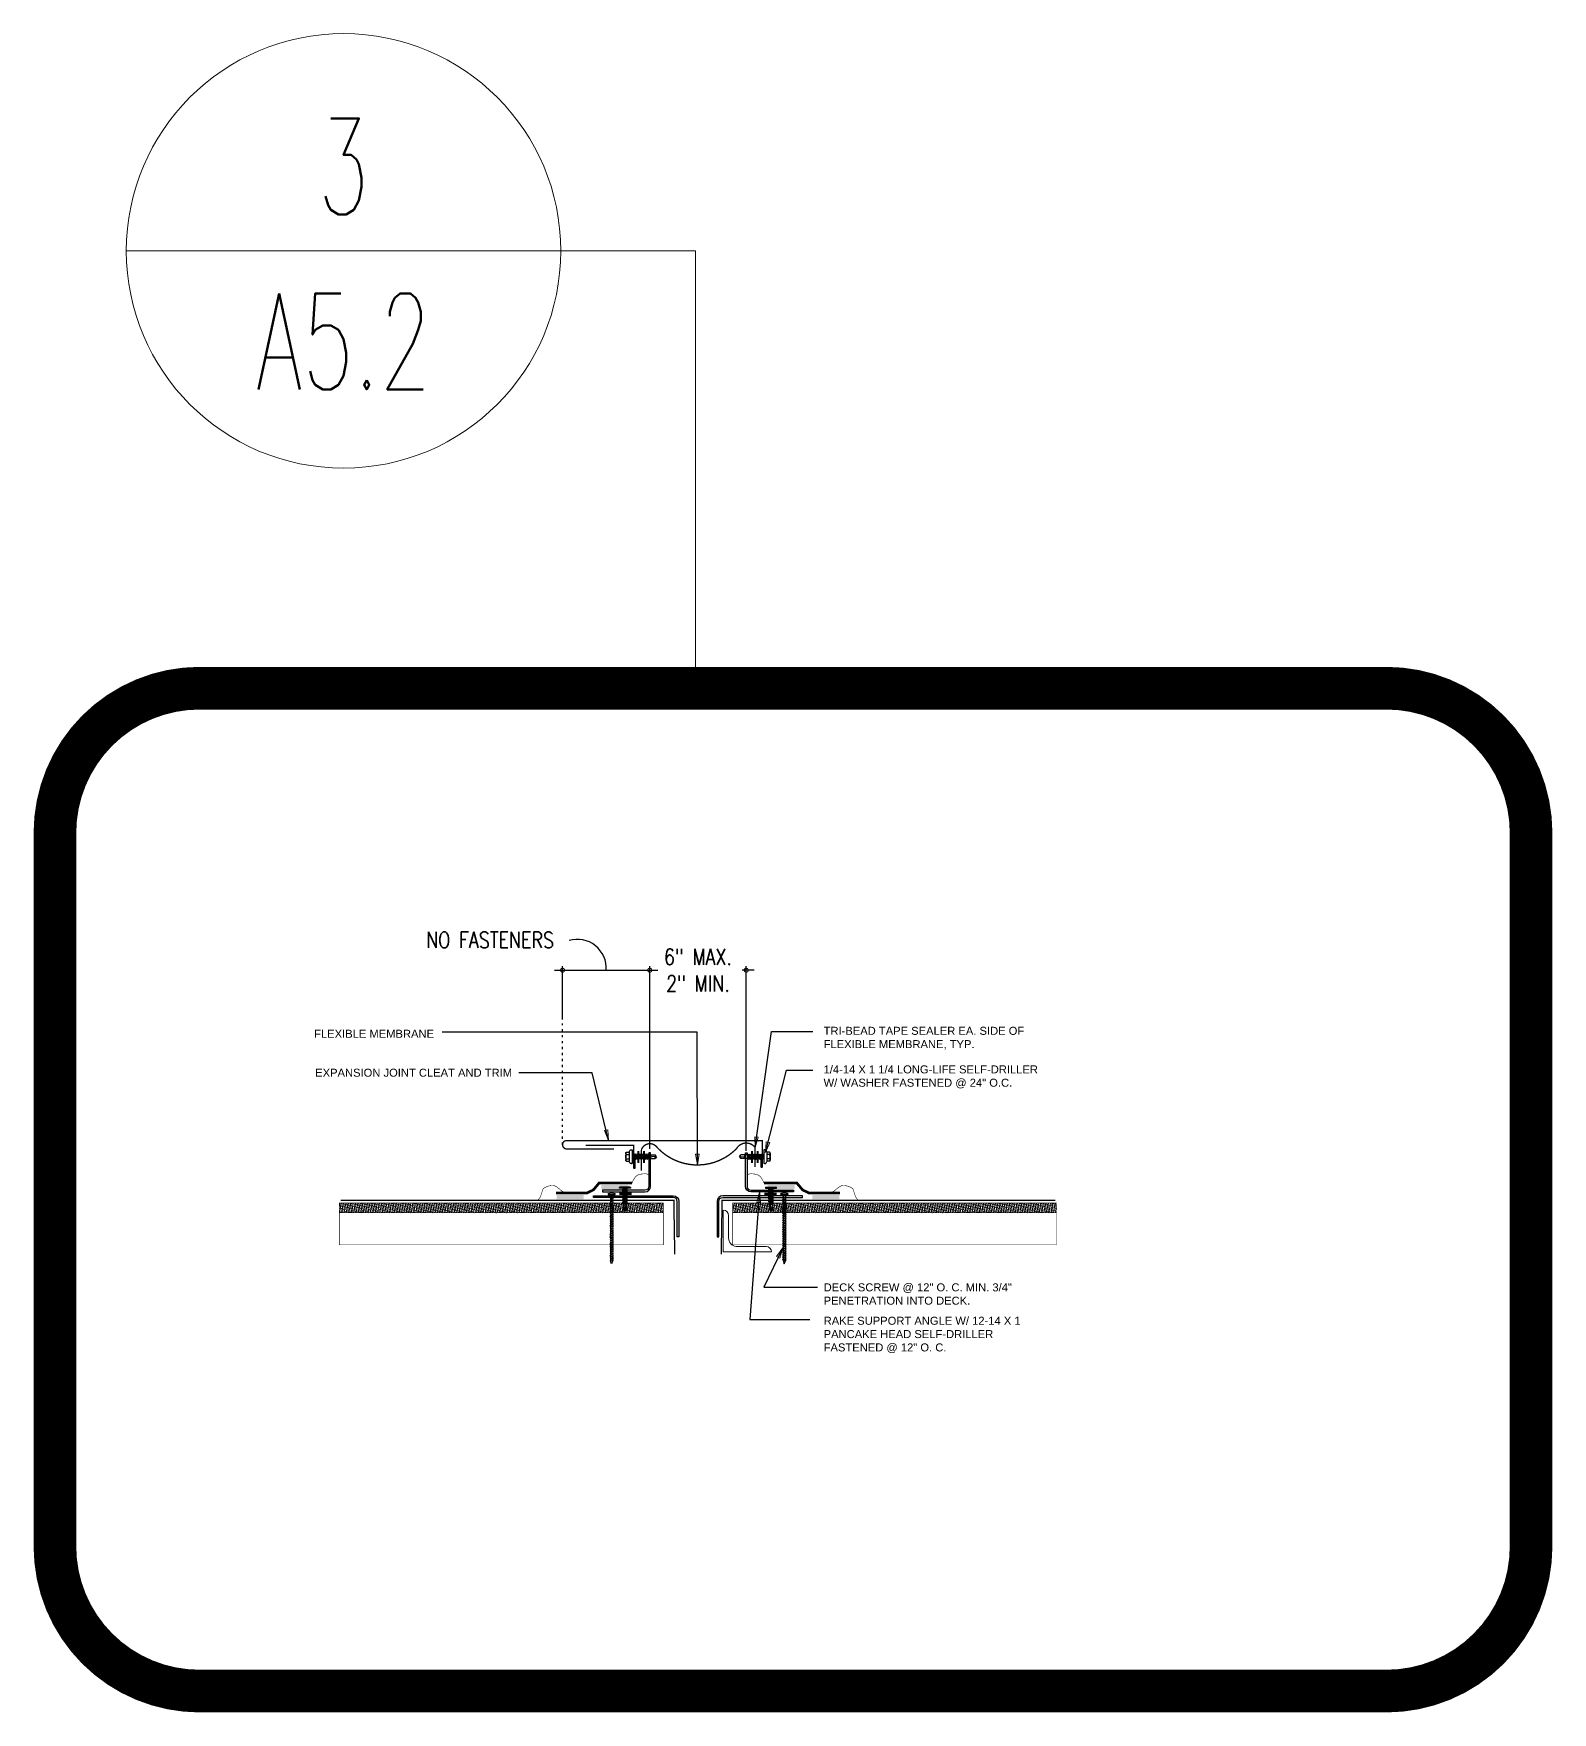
# Model space of a CAD drawing. Header units: inches. Extents: x -33163 to 19162, y -8858 to 30669.
# Drawn here: x -26828.9 to -26757.8, y -351.8 to -273.2 of the extents above; entities that cross this region are included whole.
import ezdxf
from ezdxf.enums import TextEntityAlignment as Align

# ---------------------------------------------------------------- set-up
doc = ezdxf.new("R2010")
doc.units = ezdxf.units.IN
for name, pattern in [('ACAD_ISO07W100', [3, 0, -3]), ('DASHED', [0.75, 0.5, -0.25]), ('HIDDEN2', [0.1875, 0.125, -0.0625]), ('HIDDEN4', [0.09375, 0.0625, -0.03125])]:
    doc.linetypes.add(name, pattern=pattern)
doc.layers.get('0').update_dxf_attribs({"color": 9, "lineweight": 0})
doc.layers.get('Defpoints').update_dxf_attribs({"color": 254})
for name, color, linetype, lineweight in [('06 - Fasteners', 11, 'Continuous', 30), ('10 - Flashings', 2, 'Continuous', 60), ('12 - Steel', 11, 'Continuous', 15), ('16 - Underlayment', 4, 'HIDDEN2', 40), ('16a - Underlayment Strip-In', 8, 'HIDDEN4', 20), ('21 - Coverboard', 11, 'Continuous', 15), ('A-ANNO-NOTE-04', 12, 'Continuous', 9), ('A-ANNO-NOTE-08', 12, 'Continuous', 9), ('A-ANNO-SYMB-48', 12, 'Continuous', 9)]:
    doc.layers.add(name, color=color, linetype=linetype, lineweight=lineweight)
for name, color, linetype in [('14 - Tape Sealant', 11, 'Continuous'), ('24-SheetMetal', 10, 'Continuous'), ('25-FASTENER', 12, 'Continuous'), ('A-ANNO-DIMS-04', 12, 'Continuous'), ('CUTEDGE SEALANT', 11, 'Continuous'), ('TEXT', 7, 'Continuous')]:
    doc.layers.add(name, color=color, linetype=linetype)
doc.styles.add('GENERATED_STYLE_1', font='arial.ttf')
doc.styles.add('ROMANS', font='romans.shx', dxfattribs={"width": 1.1})
doc.styles.add('TXT-STD-1', font='romans.shx', dxfattribs={"width": 0.8, "height": 0.75})
doc.dimstyles.new('Dim 08', dxfattribs={"dimscale": 8, "dimtxt": 0.09375, "dimasz": 0.0625, "dimexe": 0.0625, "dimexo": 0.0625, "dimgap": 0.09375, "dimtad": 1, "dimdec": 4, "dimzin": 3, "dimdsep": 46, "dimlunit": 4, "dimtxsty": 'ROMANS', "dimblk1": 'ARCHTICK', "dimblk2": 'ARCHTICK', "dimsah": 1, "dimcen": 0.0625, "dimdle": 0.0625, "dimclrd": 2, "dimclre": 2, "dimclrt": 3, "dimaunit": 1, "dimazin": 0, "dimtm": 1e-09, "dimtfac": 1, "dimtdec": 4, "dimtmove": 2, "dimatfit": 3, "dimldrblk": 'CLOSEDBLANK', "dimfxl": 1, "dimtolj": 1, "dimtzin": 3, "dimarcsym": 0})
doc.dimstyles.new('STD-1-1', dxfattribs={"dimscale": 12, "dimtxt": 0.75, "dimasz": 0.03125, "dimexe": 0.015625, "dimexo": 0.015625, "dimgap": 0.03125, "dimtad": 1, "dimdec": 4, "dimzin": 3, "dimdsep": 46, "dimlunit": 4, "dimtxsty": 'TXT-STD-1', "dimblk": 'DOTSMALL', "dimcen": 0, "dimdle": 0.03125, "dimclrd": 12, "dimclre": 12, "dimclrt": 12, "dimadec": 0, "dimazin": 0, "dimtfac": 0.75, "dimtdec": 4, "dimtix": 1, "dimtmove": 2, "dimatfit": 3, "dimfxl": 0.015625, "dimtolj": 1, "dimtzin": 0, "dimarcsym": 0})
pattern_1 = [(279.1633228, (-11561.61221, -3327.05488), (0.0783620487, 0.01264040933), []), (9.1633228, (-11561.61221, -3327.05488), (0.14408368807, 0.10364286737), [0.1984375, -0.1190625])]

# ---------------------------------------------------------------- blocks, each defined once
blk = doc.blocks.new('DETL_TAG')
at = {"color": 0, "linetype": 'ByBlock'}
blk.add_line((20.36, 0), (-20.36, 0), dxfattribs=at)
blk.add_circle((0, 0), 20.36, dxfattribs=at)
at = {"color": 0, "linetype": 'ByBlock', "style": 'ROMANS', "width": 0.625}
for tag, p in [('NUMBER', (0, 7.92)), ('SHEET', (0, -8.49)), ('NOTE', (0, -28.8)), ('NOTE', (0, -40.97))]:
    blk.add_attdef(tag, text='', height=9, dxfattribs=at).set_placement(p, align=Align.MIDDLE)
blk = doc.blocks.new('MB_DW3')
at = {"layer": '25-FASTENER'}
for p, q in [((-0.324, 0.071), (-0.324, 0.037)), ((-0.324, 0.037), (0.324, 0.037)), ((-0.224, 0.171), (0.215, 0.171)), ((-0.215, 0.305), (-0.215, 0.171)), ((-0.161, 0.337), (0.161, 0.337)), ((-0.139, -0.016), (0.046, 0.037)), ((-0.107, 0.305), (-0.107, 0.171)), ((-0.104, -0.036), (0.139, 0.033)), ((-0.086, 0.037), (0.086, 0.037)), ((-0.086, 0.037), (-0.086, -0.001)), ((0.086, 0.037), (0.133, 0.037)), ((0.086, 0.018), (0.086, -0.042)), ((0.107, 0.305), (0.107, 0.171)), ((0.139, 0.033), (0.133, 0.037)), ((0.215, 0.305), (0.215, 0.171)), ((0.324, 0.071), (0.324, 0.037)), ((-0.104, -0.036), (-0.139, -0.016)), ((-0.139, -0.107), (0.104, -0.038)), ((-0.104, -0.127), (-0.139, -0.107)), ((-0.139, -0.198), (0.104, -0.128)), ((-0.104, -0.218), (-0.139, -0.198)), ((-0.139, -0.289), (0.104, -0.219)), ((-0.104, -0.309), (-0.139, -0.289)), ((-0.139, -0.38), (0.104, -0.31)), ((-0.104, -0.4), (-0.139, -0.38)), ((-0.139, -0.47), (0.104, -0.401)), ((-0.104, -0.491), (-0.139, -0.47)), ((-0.139, -0.561), (0.104, -0.492)), ((-0.104, -0.581), (-0.139, -0.561)), ((-0.139, -0.652), (0.104, -0.583)), ((-0.104, -0.672), (-0.139, -0.652)), ((-0.139, -0.743), (0.104, -0.674)), ((-0.104, -0.763), (-0.139, -0.743)), ((-0.104, -0.127), (0.139, -0.058)), ((-0.104, -0.218), (0.139, -0.149)), ((-0.104, -0.309), (0.139, -0.239)), ((-0.104, -0.4), (0.139, -0.33)), ((-0.104, -0.491), (0.139, -0.421)), ((-0.104, -0.581), (0.139, -0.512)), ((-0.104, -0.672), (0.139, -0.603)), ((-0.104, -0.763), (0.139, -0.694)), ((-0.086, -0.031), (-0.086, -0.092)), ((-0.086, -0.122), (-0.086, -0.183)), ((-0.086, -0.213), (-0.086, -0.274)), ((-0.086, -0.304), (-0.086, -0.364)), ((-0.086, -0.395), (-0.086, -0.455)), ((-0.086, -0.486), (-0.086, -0.546)), ((-0.086, -0.577), (-0.086, -0.637)), ((-0.086, -0.667), (-0.086, -0.728)), ((-0.086, -0.758), (-0.086, -1.05)), ((0.086, -0.073), (0.086, -0.133)), ((0.086, -0.164), (0.086, -0.224)), ((0.086, -0.255), (0.086, -0.315)), ((0.086, -0.345), (0.086, -0.406)), ((0.086, -0.436), (0.086, -0.497)), ((0.086, -0.527), (0.086, -0.588)), ((0.086, -0.618), (0.086, -0.679)), ((0.086, -0.709), (0.086, -1.05)), ((0.139, -0.058), (0.104, -0.038)), ((0.139, -0.149), (0.104, -0.128)), ((0.139, -0.239), (0.104, -0.219)), ((0.139, -0.33), (0.104, -0.31)), ((0.139, -0.421), (0.104, -0.401)), ((0.139, -0.512), (0.104, -0.492)), ((0.139, -0.603), (0.104, -0.583)), ((0.139, -0.694), (0.104, -0.674)), ((0, -1.111), (-0.086, -1.05)), ((-0.002, -1.095), (0.014, -0.909)), ((0, -1.111), (0.086, -1.05))]:
    blk.add_line(p, q, dxfattribs=at)
for centre, radius, start, end in [((-0.224, 0.071), 0.1, 90, 180), ((-0.161, 0.274), 0.0628, 29.87542, 150.12458), ((0, 0.141), 0.196, 56.99743, 123.00257), ((0.161, 0.274), 0.0628, 29.87542, 150.12458), ((0.224, 0.071), 0.1, 0, 90), ((-0.046, -0.921), 0.0615, 11.14455, 130.906), ((0.054, -1.097), 0.0563, 55.45845, 194.84539)]:
    blk.add_arc(centre, radius, start, end, dxfattribs=at)
blk = doc.blocks.new('sd5')
at = {"layer": '25-FASTENER'}
for p, q in [((-0.24, 0.082), (0.24, 0.082)), ((-0.24, 0.037), (0.24, 0.037)), ((-0.111, -0.005), (0.037, 0.037)), ((-0.083, -0.021), (0.111, 0.034)), ((-0.069, 0.037), (0.069, 0.037)), ((-0.069, 0.037), (-0.069, 0.007)), ((0.069, 0.037), (0.106, 0.037)), ((0.069, 0.022), (0.069, -0.027)), ((0.111, 0.034), (0.106, 0.037)), ((-0.083, -0.021), (-0.111, -0.005)), ((-0.111, -0.078), (0.083, -0.023)), ((-0.083, -0.094), (-0.111, -0.078)), ((-0.111, -0.151), (0.083, -0.095)), ((-0.083, -0.167), (-0.111, -0.151)), ((-0.111, -0.224), (0.083, -0.168)), ((-0.083, -0.24), (-0.111, -0.224)), ((-0.111, -0.296), (0.083, -0.241)), ((-0.083, -0.312), (-0.111, -0.296)), ((-0.111, -0.369), (0.083, -0.314)), ((-0.083, -0.385), (-0.111, -0.369)), ((-0.111, -0.442), (0.083, -0.386)), ((-0.083, -0.458), (-0.111, -0.442)), ((-0.111, -0.514), (0.083, -0.459)), ((-0.083, -0.53), (-0.111, -0.514)), ((-0.111, -0.587), (0.083, -0.532)), ((-0.083, -0.603), (-0.111, -0.587)), ((-0.111, -0.66), (0.083, -0.604)), ((-0.083, -0.676), (-0.111, -0.66)), ((-0.111, -0.733), (0.083, -0.677)), ((-0.083, -0.749), (-0.111, -0.733)), ((-0.083, -0.094), (0.111, -0.039)), ((-0.083, -0.167), (0.111, -0.111)), ((-0.083, -0.24), (0.111, -0.184)), ((-0.083, -0.312), (0.111, -0.257)), ((-0.083, -0.385), (0.111, -0.33)), ((-0.083, -0.458), (0.111, -0.402)), ((-0.083, -0.53), (0.111, -0.475)), ((-0.083, -0.603), (0.111, -0.548)), ((-0.083, -0.676), (0.111, -0.62)), ((-0.083, -0.749), (0.111, -0.693)), ((-0.069, -0.018), (-0.069, -0.066)), ((-0.069, -0.09), (-0.069, -0.139)), ((-0.069, -0.163), (-0.069, -0.211)), ((-0.069, -0.236), (-0.069, -0.284)), ((-0.069, -0.308), (-0.069, -0.357)), ((-0.069, -0.381), (-0.069, -0.43)), ((-0.069, -0.454), (-0.069, -0.502)), ((-0.069, -0.527), (-0.069, -0.575)), ((-0.069, -0.599), (-0.069, -0.648)), ((-0.069, -0.672), (-0.069, -0.72)), ((-0.069, -0.745), (-0.069, -0.978)), ((0.069, -0.051), (0.069, -0.099)), ((0.069, -0.124), (0.069, -0.172)), ((0.069, -0.196), (0.069, -0.245)), ((0.069, -0.269), (0.069, -0.317)), ((0.069, -0.342), (0.069, -0.39)), ((0.069, -0.414), (0.069, -0.463)), ((0.069, -0.487), (0.069, -0.536)), ((0.069, -0.56), (0.069, -0.608)), ((0.069, -0.633), (0.069, -0.681)), ((0.069, -0.705), (0.069, -0.978)), ((0.111, -0.039), (0.083, -0.023)), ((0.111, -0.111), (0.083, -0.095)), ((0.111, -0.184), (0.083, -0.168)), ((0.111, -0.257), (0.083, -0.241)), ((0.111, -0.33), (0.083, -0.314)), ((0.111, -0.402), (0.083, -0.386)), ((0.111, -0.475), (0.083, -0.459)), ((0.111, -0.548), (0.083, -0.532)), ((0.111, -0.62), (0.083, -0.604)), ((0.111, -0.693), (0.083, -0.677)), ((0, -1.027), (-0.069, -0.978)), ((-0.001, -1.014), (0.011, -0.865)), ((0, -1.027), (0.069, -0.978))]:
    blk.add_line(p, q, dxfattribs=at)
for centre, radius, start, end in [((-0.238, 0.06), 0.0227, 94.66387, 265.33613), ((0.238, 0.06), 0.0227, 274.66387, 85.33613), ((-0.037, -0.875), 0.0492, 11.14455, 130.906), ((0.044, -1.015), 0.045, 55.45845, 194.84539)]:
    blk.add_arc(centre, radius, start, end, dxfattribs=at)
blk = doc.blocks.new('_DotSmall')
at = {"color": 0, "linetype": 'ByBlock', "const_width": 0.5}
blk.add_lwpolyline([(-0.0625, 0, 1), (0.0625, 0, 1)], format="xyb", close=True, dxfattribs=at)
blk = doc.blocks.new('*D139')
at = {"layer": 'A-ANNO-DIMS-04', "lineweight": -2, "transparency": 16777216}
for p, q in [((-26800.06, -325.438), (-26800.06, -316.878)), ((-26795.541, -325.533), (-26795.541, -316.878)), ((-26800.435, -317.065), (-26799.876, -317.065)), ((-26795.166, -317.065), (-26795.726, -317.065))]:
    blk.add_line(p, q, dxfattribs=at)
at = {"layer": 'Defpoints', "color": 0, "transparency": 16777216}
for p in [(-26795.541, -317.065), (-26800.06, -325.625), (-26795.541, -325.72)]:
    blk.add_point(p, dxfattribs=at)
at = {"layer": 'A-ANNO-DIMS-04', "lineweight": -2, "transparency": 16777216, "xscale": 0.375, "yscale": 0.375, "zscale": 0.375, "rotation": 180}
blk.add_blockref('_DotSmall', (-26800.06, -317.065), dxfattribs=at)
at = {"layer": 'A-ANNO-DIMS-04', "lineweight": -2, "transparency": 16777216, "xscale": 0.375, "yscale": 0.375, "zscale": 0.375}
blk.add_blockref('_DotSmall', (-26795.541, -317.065), dxfattribs=at)
at = {"layer": 'A-ANNO-DIMS-04', "transparency": 16777216, "insert": (-26797.801, -317.065), "char_height": 0.75, "width": 52.16852, "attachment_point": 5, "style": 'TXT-STD-1'}
blk.add_mtext('\\A1;6" MAX.\\P2" MIN.', dxfattribs=at)
blk = doc.blocks.new('*D140')
at = {"layer": 'A-ANNO-DIMS-04', "lineweight": -2, "transparency": 16777216}
for p, q in [((-26804.146, -319.375), (-26804.146, -316.878)), ((-26800.06, -325.438), (-26800.06, -316.878)), ((-26804.521, -317.065), (-26799.685, -317.065))]:
    blk.add_line(p, q, dxfattribs=at)
at = {"layer": 'Defpoints', "color": 0, "transparency": 16777216}
for p in [(-26800.06, -317.065), (-26804.146, -319.563), (-26800.06, -325.625)]:
    blk.add_point(p, dxfattribs=at)
at = {"layer": 'A-ANNO-DIMS-04', "lineweight": -2, "transparency": 16777216, "xscale": 0.375, "yscale": 0.375, "zscale": 0.375, "rotation": 180}
blk.add_blockref('_DotSmall', (-26804.146, -317.065), dxfattribs=at)
at = {"layer": 'A-ANNO-DIMS-04', "lineweight": -2, "transparency": 16777216, "xscale": 0.375, "yscale": 0.375, "zscale": 0.375}
blk.add_blockref('_DotSmall', (-26800.06, -317.065), dxfattribs=at)
at = {"layer": 'A-ANNO-DIMS-04', "transparency": 16777216, "insert": (-26807.542, -315.649), "char_height": 0.75, "width": 42.08971, "attachment_point": 5, "style": 'TXT-STD-1'}
blk.add_mtext('\\A1;NO FASTENERS ', dxfattribs=at)
blk = doc.blocks.new('A$C383005bb')
at = {"layer": '06 - Fasteners'}
for p, q in [((0.325, 3.166), (0.013, 3.076)), ((0.312, 3.212), (0.325, 3.166)), ((0.013, 3.076), (0, 3.122)), ((0.117, 3.106), (0.144, 3.015)), ((0.127, 2.991), (0.144, 3.015)), ((0.158, 2.964), (0.127, 2.991)), ((0.144, 3.015), (0.257, 3.01)), ((0.157, 2.887), (0.173, 2.911)), ((0.188, 2.861), (0.157, 2.887)), ((0.158, 2.964), (0.173, 2.911)), ((0.272, 2.961), (0.158, 2.964)), ((0.173, 2.911), (0.287, 2.907)), ((0.187, 2.783), (0.203, 2.807)), ((0.217, 2.757), (0.187, 2.783)), ((0.301, 2.857), (0.188, 2.861)), ((0.188, 2.861), (0.203, 2.807)), ((0.203, 2.807), (0.317, 2.803)), ((0.331, 2.753), (0.217, 2.757)), ((0.217, 2.757), (0.233, 2.703)), ((0.217, 2.679), (0.233, 2.703)), ((0.247, 2.653), (0.217, 2.679)), ((0.221, 3.135), (0.257, 3.01)), ((0.233, 2.703), (0.347, 2.699)), ((0.361, 2.649), (0.247, 2.653)), ((0.247, 2.653), (0.263, 2.599)), ((0.247, 2.576), (0.263, 2.599)), ((0.277, 2.549), (0.247, 2.576)), ((0.257, 3.01), (0.287, 2.985)), ((0.263, 2.599), (0.376, 2.595)), ((0.287, 2.985), (0.272, 2.961)), ((0.272, 2.961), (0.287, 2.907)), ((0.276, 2.472), (0.292, 2.496)), ((0.307, 2.445), (0.276, 2.472)), ((0.391, 2.545), (0.277, 2.549)), ((0.277, 2.549), (0.292, 2.496)), ((0.287, 2.907), (0.317, 2.881)), ((0.292, 2.496), (0.406, 2.491)), ((0.317, 2.881), (0.301, 2.857)), ((0.301, 2.857), (0.317, 2.803)), ((0.306, 2.368), (0.322, 2.392)), ((0.337, 2.341), (0.306, 2.368)), ((0.42, 2.441), (0.307, 2.445)), ((0.307, 2.445), (0.322, 2.392)), ((0.317, 2.803), (0.347, 2.777)), ((0.322, 2.392), (0.436, 2.388)), ((0.347, 2.777), (0.331, 2.753)), ((0.331, 2.753), (0.347, 2.699)), ((0.347, 2.699), (0.377, 2.674)), ((0.377, 2.674), (0.361, 2.649)), ((0.361, 2.649), (0.376, 2.595)), ((0.376, 2.595), (0.407, 2.57)), ((0.407, 2.57), (0.391, 2.545)), ((0.391, 2.545), (0.406, 2.491)), ((0.406, 2.491), (0.436, 2.466)), ((0.436, 2.466), (0.42, 2.441)), ((0.42, 2.441), (0.436, 2.388)), ((0.436, 2.388), (0.466, 2.362)), ((0.466, 2.362), (0.45, 2.338)), ((0.336, 2.264), (0.352, 2.288)), ((0.366, 2.238), (0.336, 2.264)), ((0.45, 2.338), (0.337, 2.341)), ((0.337, 2.341), (0.352, 2.288)), ((0.352, 2.288), (0.466, 2.284)), ((0.48, 2.234), (0.366, 2.238)), ((0.366, 2.238), (0.382, 2.184)), ((0.366, 2.16), (0.382, 2.184)), ((0.396, 2.134), (0.366, 2.16)), ((0.382, 2.184), (0.495, 2.18)), ((0.395, 2.057), (0.411, 2.08)), ((0.426, 2.03), (0.395, 2.057)), ((0.51, 2.13), (0.396, 2.134)), ((0.396, 2.134), (0.411, 2.08)), ((0.411, 2.08), (0.525, 2.076)), ((0.425, 1.953), (0.441, 1.977)), ((0.456, 1.926), (0.425, 1.953)), ((0.54, 2.026), (0.426, 2.03)), ((0.426, 2.03), (0.441, 1.977)), ((0.441, 1.977), (0.555, 1.972)), ((0.45, 2.338), (0.466, 2.284)), ((0.455, 1.849), (0.471, 1.873)), ((0.485, 1.822), (0.455, 1.849)), ((0.569, 1.922), (0.456, 1.926)), ((0.456, 1.926), (0.471, 1.873)), ((0.466, 2.284), (0.496, 2.258)), ((0.471, 1.873), (0.585, 1.869)), ((0.496, 2.258), (0.48, 2.234)), ((0.48, 2.234), (0.495, 2.18)), ((0.599, 1.819), (0.485, 1.822)), ((0.485, 1.822), (0.501, 1.769)), ((0.485, 1.745), (0.501, 1.769)), ((0.515, 1.719), (0.485, 1.745)), ((0.495, 2.18), (0.526, 2.154)), ((0.501, 1.769), (0.615, 1.765)), ((0.526, 2.154), (0.51, 2.13)), ((0.51, 2.13), (0.525, 2.076)), ((0.514, 1.641), (0.531, 1.665)), ((0.545, 1.615), (0.514, 1.641)), ((0.629, 1.715), (0.515, 1.719)), ((0.515, 1.719), (0.531, 1.665)), ((0.525, 2.076), (0.555, 2.051)), ((0.531, 1.665), (0.644, 1.661)), ((0.555, 2.051), (0.54, 2.026)), ((0.54, 2.026), (0.555, 1.972)), ((0.659, 1.611), (0.545, 1.615)), ((0.545, 1.615), (0.56, 1.561)), ((0.555, 1.972), (0.585, 1.947)), ((0.585, 1.947), (0.569, 1.922)), ((0.569, 1.922), (0.585, 1.869)), ((0.585, 1.869), (0.615, 1.843)), ((0.615, 1.843), (0.599, 1.819)), ((0.599, 1.819), (0.615, 1.765)), ((0.615, 1.765), (0.645, 1.739)), ((0.645, 1.739), (0.629, 1.715)), ((0.629, 1.715), (0.644, 1.661)), ((0.644, 1.661), (0.674, 1.635)), ((0.674, 1.635), (0.659, 1.611)), ((0.659, 1.611), (0.674, 1.557)), ((0.544, 1.537), (0.56, 1.561)), ((0.575, 1.511), (0.544, 1.537)), ((0.56, 1.561), (0.674, 1.557)), ((0.574, 1.434), (0.59, 1.457)), ((0.604, 1.407), (0.574, 1.434)), ((0.688, 1.507), (0.575, 1.511)), ((0.575, 1.511), (0.59, 1.457)), ((0.59, 1.457), (0.704, 1.453)), ((0.718, 1.403), (0.604, 1.407)), ((0.604, 1.407), (0.62, 1.354)), ((0.604, 1.33), (0.62, 1.354)), ((0.634, 1.303), (0.604, 1.33)), ((0.62, 1.354), (0.734, 1.349)), ((0.748, 1.299), (0.634, 1.303)), ((0.634, 1.303), (0.65, 1.25)), ((0.634, 1.226), (0.65, 1.25)), ((0.664, 1.2), (0.634, 1.226)), ((0.65, 1.25), (0.763, 1.246)), ((0.663, 1.122), (0.679, 1.146)), ((0.694, 1.096), (0.663, 1.122)), ((0.778, 1.196), (0.664, 1.2)), ((0.664, 1.2), (0.679, 1.146)), ((0.674, 1.557), (0.704, 1.532)), ((0.679, 1.146), (0.793, 1.142)), ((0.704, 1.532), (0.688, 1.507)), ((0.688, 1.507), (0.704, 1.453)), ((0.693, 1.018), (0.709, 1.042)), ((0.724, 0.992), (0.693, 1.018)), ((0.807, 1.092), (0.694, 1.096)), ((0.694, 1.096), (0.709, 1.042)), ((0.704, 1.453), (0.734, 1.428)), ((0.709, 1.042), (0.823, 1.038)), ((0.734, 1.428), (0.718, 1.403)), ((0.718, 1.403), (0.734, 1.349)), ((0.723, 0.915), (0.739, 0.938)), ((0.753, 0.888), (0.723, 0.915)), ((0.837, 0.988), (0.724, 0.992)), ((0.724, 0.992), (0.739, 0.938)), ((0.734, 1.349), (0.764, 1.324)), ((0.739, 0.938), (0.853, 0.934)), ((0.764, 1.324), (0.748, 1.299)), ((0.748, 1.299), (0.763, 1.246)), ((0.867, 0.884), (0.753, 0.888)), ((0.753, 0.888), (0.769, 0.835)), ((0.753, 0.811), (0.769, 0.835)), ((0.783, 0.784), (0.753, 0.811)), ((0.763, 1.246), (0.794, 1.22)), ((0.769, 0.835), (0.882, 0.83)), ((0.794, 1.22), (0.778, 1.196)), ((0.778, 1.196), (0.793, 1.142)), ((0.793, 1.142), (0.823, 1.116)), ((0.823, 1.116), (0.807, 1.092)), ((0.807, 1.092), (0.823, 1.038)), ((0.823, 1.038), (0.853, 1.013)), ((0.853, 1.013), (0.837, 0.988)), ((0.837, 0.988), (0.853, 0.934)), ((0.853, 0.934), (0.883, 0.909)), ((0.883, 0.909), (0.867, 0.884)), ((0.867, 0.884), (0.882, 0.83)), ((0.882, 0.83), (0.913, 0.805)), ((0.913, 0.805), (0.897, 0.78)), ((0.782, 0.707), (0.798, 0.731)), ((0.813, 0.68), (0.782, 0.707)), ((0.897, 0.78), (0.783, 0.784)), ((0.783, 0.784), (0.798, 0.731)), ((0.798, 0.731), (0.912, 0.727)), ((0.812, 0.603), (0.828, 0.627)), ((0.843, 0.577), (0.812, 0.603)), ((0.927, 0.677), (0.813, 0.68)), ((0.813, 0.68), (0.828, 0.627)), ((0.828, 0.627), (0.942, 0.623)), ((0.842, 0.499), (0.858, 0.523)), ((0.872, 0.473), (0.842, 0.499)), ((0.956, 0.573), (0.843, 0.577)), ((0.843, 0.577), (0.858, 0.523)), ((0.858, 0.523), (0.972, 0.519)), ((0.986, 0.469), (0.872, 0.473)), ((0.872, 0.473), (0.888, 0.419)), ((0.872, 0.396), (0.888, 0.419)), ((0.902, 0.369), (0.872, 0.396)), ((0.888, 0.419), (1.002, 0.415)), ((0.897, 0.78), (0.912, 0.727)), ((0.901, 0.292), (0.918, 0.315)), ((0.932, 0.265), (0.901, 0.292)), ((1.016, 0.365), (0.902, 0.369)), ((0.902, 0.369), (0.918, 0.315)), ((0.912, 0.727), (0.942, 0.701)), ((0.918, 0.315), (1.031, 0.311)), ((0.942, 0.701), (0.927, 0.677)), ((0.927, 0.677), (0.942, 0.623)), ((0.931, 0.188), (0.947, 0.212)), ((0.962, 0.161), (0.931, 0.188)), ((1.046, 0.261), (0.932, 0.265)), ((0.932, 0.265), (0.947, 0.212)), ((0.942, 0.623), (0.972, 0.597)), ((0.947, 0.212), (1.061, 0.207)), ((0.972, 0.597), (0.956, 0.573)), ((0.956, 0.573), (0.972, 0.519)), ((0.962, 0.161), (0.964, 0.153)), ((1.075, 0.157), (0.962, 0.161)), ((0.964, 0.153), (1.063, 0)), ((0.972, 0.519), (1.002, 0.493)), ((1.002, 0.493), (0.986, 0.469)), ((0.986, 0.469), (1.002, 0.415)), ((1.002, 0.415), (1.032, 0.39)), ((1.032, 0.39), (1.016, 0.365)), ((1.016, 0.365), (1.031, 0.311)), ((1.031, 0.311), (1.061, 0.286)), ((1.061, 0.286), (1.046, 0.261)), ((1.046, 0.261), (1.061, 0.207)), ((1.061, 0.207), (1.091, 0.182)), ((1.063, 0), (1.068, 0.158)), ((1.091, 0.182), (1.068, 0.158)), ((1.091, 0.182), (1.075, 0.157))]:
    blk.add_line(p, q, dxfattribs=at)
blk.add_arc((0.275, 2.752), 0.462, 85.41762, 126.58238, dxfattribs=at)
blk = doc.blocks.new('_ArchTick')
at = {"color": 0, "linetype": 'ByBlock', "const_width": 0.15}
blk.add_lwpolyline([(-0.5, -0.5), (0.5, 0.5)], dxfattribs=at)

msp = doc.modelspace()

# ---------------------------------------------------------------- hatches: boundary and pattern name
at = {"layer": '21 - Coverboard'}
h = msp.add_hatch(dxfattribs=at)
h.set_pattern_fill('ANSI38', color=256, scale=0.025, angle=-125.8366772)
h.set_pattern_definition(pattern_1)
h.paths.add_polyline_path([(-26799.42447, -327.97705), (-26799.42429, -328.43395), (-26814.59966, -328.43412), (-26814.59984, -327.97722)])
h = msp.add_hatch(dxfattribs=at)
h.set_pattern_fill('ANSI38', color=256, scale=0.025, angle=-125.8366772)
h.set_pattern_definition(pattern_1)
h.paths.add_polyline_path([(-26796.17667, -327.97705), (-26796.17685, -328.43395), (-26781.00148, -328.43412), (-26781.0013, -327.97722)])

# ---------------------------------------------------------------- linework, layer by layer
at = {"layer": '10 - Flashings', "const_width": 0.0625}
for points in [[(-26794.85027, -325.84272), (-26794.85027, -326.27147, 1), (-26794.78777, -326.27147), (-26794.78777, -325.04654), (-26803.98942, -325.04654, 0.79497218), (-26803.98942, -325.43993), (-26801.73942, -325.43993)], [(-26800.75087, -325.89521), (-26800.75087, -326.32396, -1), (-26800.81337, -326.32396), (-26800.81337, -325.26617), (-26803.06337, -325.26617)]]:
    msp.add_lwpolyline(points, format="xyb", dxfattribs=at)
at = {"layer": '12 - Steel', "const_width": 0.03}
for points in [[(-26799.42429, -329.93395), (-26814.59966, -329.93412), (-26814.59966, -328.43412), (-26799.42429, -328.43395)], [(-26796.17685, -329.93395), (-26781.00148, -329.93412), (-26781.00148, -328.43412), (-26796.17685, -328.43395)]]:
    msp.add_lwpolyline(points, close=True, dxfattribs=at)
at = {"layer": '12 - Steel'}
msp.add_lwpolyline([(-26796.61612, -328.30895), (-26796.61612, -330.26597), (-26794.35339, -330.26597, 0.41421356), (-26794.60339, -330.01597), (-26796.01285, -330.01597, -0.36429794), (-26796.36612, -329.61892), (-26796.36612, -328.55895, 0.41421356), (-26796.61612, -328.30895, 0.41421356)], format="xyb", dxfattribs=at)
at = {"layer": '14 - Tape Sealant'}
for points in [[(-26800.64903, -325.53208), (-26800.64863, -326.10561), (-26800.54328, -325.53208), (-26800.54328, -326.10562)], [(-26800.38465, -325.53208), (-26800.38425, -326.10561), (-26800.2789, -325.53208), (-26800.2789, -326.10562)], [(-26795.21649, -325.53208), (-26795.21689, -326.10561), (-26795.32224, -325.53208), (-26795.32224, -326.10562)], [(-26794.95211, -325.53208), (-26794.95251, -326.10561), (-26795.05786, -325.53208), (-26795.05786, -326.10562)], [(-26802.32538, -327.33575), (-26801.06426, -327.33536), (-26802.32538, -327.1367), (-26801.06426, -327.1367)], [(-26793.27576, -327.33575), (-26794.53688, -327.33536), (-26793.27576, -327.1367), (-26794.53688, -327.1367)], [(-26804.41869, -327.79854), (-26803.15757, -327.79815), (-26804.41869, -327.59949), (-26803.15757, -327.59949)], [(-26801.48439, -327.59736), (-26800.91086, -327.59697), (-26801.48439, -327.49161), (-26800.91086, -327.49161)], [(-26794.11675, -327.59736), (-26794.69028, -327.59697), (-26794.11675, -327.49161), (-26794.69028, -327.49161)], [(-26791.18245, -327.79854), (-26792.44357, -327.79815), (-26791.18245, -327.59949), (-26792.44357, -327.59949)]]:
    msp.add_solid(points, dxfattribs=at)
at = {"layer": '16 - Underlayment', "const_width": 0.0625}
msp.add_lwpolyline([(-26795.12428, -326.2937), (-26795.12428, -325.37399, 0.54029665), (-26795.99341, -325.42656, -0.42441332), (-26799.70429, -325.38328, 0.63199158), (-26800.45324, -325.48883), (-26800.45324, -326.24316), (-26800.45494, -326.46606)], format="xyb", dxfattribs=at)
for points in [[(-26798.88985, -330.38251), (-26798.93138, -327.85309), (-26814.54671, -327.85309)], [(-26796.71129, -330.38251), (-26796.66976, -327.85309), (-26781.05443, -327.85309)]]:
    msp.add_lwpolyline(points, dxfattribs=at)
at = {"layer": '16a - Underlayment Strip-In', "linetype": 'DASHED', "const_width": 0.125}
for points in [[(-26800.89325, -327.03589), (-26802.43076, -327.03589), (-26802.69602, -327.3539), (-26802.75182, -327.38507), (-26803.00441, -327.50623), (-26804.44771, -327.50623)], [(-26794.70789, -327.03589), (-26793.17038, -327.03589), (-26792.90512, -327.3539), (-26792.84932, -327.38507), (-26792.59673, -327.50623), (-26791.15343, -327.50623)]]:
    msp.add_lwpolyline(points, dxfattribs=at)
at = {"layer": '21 - Coverboard', "linetype": 'Continuous', "ltscale": 0.25, "const_width": 0.03}
for points in [[(-26799.42447, -327.97705), (-26799.42429, -328.43395), (-26814.59966, -328.43412), (-26814.59984, -327.97722)], [(-26796.17667, -327.97705), (-26796.17685, -328.43395), (-26781.00148, -328.43412), (-26781.0013, -327.97722)]]:
    msp.add_lwpolyline(points, close=True, dxfattribs=at)
at = {"layer": '24-SheetMetal'}
for points in [[(-26802.27289, -327.37656), (-26802.27289, -327.45126), (-26800.28509, -327.45126, 0.41421356), (-26800.02289, -327.18906), (-26800.02289, -325.62539), (-26800.09759, -325.62539), (-26800.09759, -327.18906, -0.41421356), (-26800.28509, -327.37656)], [(-26793.32825, -327.37656), (-26793.32825, -327.45126), (-26795.31605, -327.45126, -0.41421356), (-26795.57825, -327.18906), (-26795.57825, -325.62539), (-26795.50355, -325.62539), (-26795.50355, -327.18906, 0.41421356), (-26795.31605, -327.37656)], [(-26802.69731, -327.71065), (-26802.69731, -327.63595), (-26798.95951, -327.63595, -0.41421356), (-26798.69731, -327.89815), (-26798.69731, -329.56236), (-26798.77201, -329.56236), (-26798.77201, -327.89815, 0.41421356), (-26798.95951, -327.71065)], [(-26792.90383, -327.71065), (-26792.90383, -327.63595), (-26796.64163, -327.63595, 0.41421356), (-26796.90383, -327.89815), (-26796.90383, -329.56236), (-26796.82913, -329.56236), (-26796.82913, -327.89815, -0.41421356), (-26796.64163, -327.71065)]]:
    msp.add_lwpolyline(points, format="xyb", close=True, dxfattribs=at)
at = {"layer": 'A-ANNO-DIMS-04'}
msp.add_arc((-26803.44851, -316.96901), 1.34894, 355.9035131, 106.8776567, dxfattribs=at)
at = {"layer": 'A-ANNO-SYMB-48'}
msp.add_lwpolyline([(-26804.22671, -283.35463), (-26797.91773, -283.35463), (-26797.91773, -303.8495)], dxfattribs=at)
at = {"layer": 'CUTEDGE SEALANT', "linetype": 'Continuous', "const_width": 0.02647}
for points in [[(-26805.29334, -327.8367), (-26805.18942, -327.70033, -0.00885649), (-26805.05911, -327.30676), (-26804.97445, -327.24925, -0.05127082), (-26804.94903, -327.23555), (-26804.84363, -327.192, -0.04616099), (-26804.81878, -327.18432), (-26804.69369, -327.15801, -0.04121983), (-26804.67064, -327.15511), (-26804.60772, -327.15243), (-26804.53882, -327.16406, -0.08420334), (-26804.49423, -327.17959), (-26804.42251, -327.21906), (-26804.36027, -327.2619), (-26804.28373, -327.32311), (-26804.19838, -327.40206, -0.01719721), (-26804.19148, -327.40889), (-26804.09284, -327.45818)], [(-26800.89325, -327.03589), (-26800.88209, -327.02516, -0.12595342), (-26800.67689, -326.69484), (-26800.58441, -326.651, -0.05127082), (-26800.55718, -326.64137), (-26800.44635, -326.61451, -0.04616099), (-26800.42061, -326.61074), (-26800.29297, -326.60394, -0.04121983), (-26800.26974, -326.60462), (-26800.20716, -326.61163), (-26800.14086, -326.63369, -0.08420334), (-26800.09918, -326.65588), (-26800.09759, -326.65711)], [(-26794.70789, -327.03589), (-26794.71905, -327.02516, 0.12595342), (-26794.92425, -326.69484), (-26795.01673, -326.651, 0.05127082), (-26795.04396, -326.64137), (-26795.15479, -326.61451, 0.04616099), (-26795.18053, -326.61074), (-26795.30817, -326.60394, 0.04121983), (-26795.3314, -326.60462), (-26795.39398, -326.61163), (-26795.46028, -326.63369, 0.08420334), (-26795.50196, -326.65588), (-26795.50355, -326.65711)], [(-26790.3078, -327.8367), (-26790.41172, -327.70033, 0.00885649), (-26790.54203, -327.30676), (-26790.62669, -327.24925, 0.05127082), (-26790.65211, -327.23555), (-26790.75751, -327.192, 0.04616099), (-26790.78236, -327.18432), (-26790.90745, -327.15801, 0.04121983), (-26790.9305, -327.15511), (-26790.99342, -327.15243), (-26791.06232, -327.16406, 0.08420334), (-26791.10691, -327.17959), (-26791.17863, -327.21906), (-26791.24087, -327.2619), (-26791.31741, -327.32311), (-26791.40276, -327.40206, 0.01719721), (-26791.40966, -327.40889), (-26791.5083, -327.45818)]]:
    msp.add_lwpolyline(points, format="xyb", dxfattribs=at)
at = {"layer": 'Defpoints', "linetype": 'HIDDEN2', "const_width": 2, "flags": 128}
msp.add_lwpolyline([(-26827.93255, -310.6295), (-26827.93255, -344.06688, 0.41421356), (-26821.15255, -350.84688), (-26765.54432, -350.84688, 0.41421356), (-26758.76432, -344.06688), (-26758.76432, -310.6295, 0.41421356), (-26765.54432, -303.8495), (-26821.15255, -303.8495, 0.41421356)], format="xyb", close=True, dxfattribs=at)
at = {"layer": 'TEXT', "linetype": 'ACAD_ISO07W100', "ltscale": 0.06}
msp.add_line((-26804.14579, -325.24323), (-26804.14579, -319.56284), dxfattribs=at)

# ---------------------------------------------------------------- block references
at = {"layer": '06 - Fasteners', "xscale": -1, "rotation": 16.00000000008675}
msp.add_blockref('A$C383005bb', (-26800.82395, -330.53657), dxfattribs=at)
at = {"layer": '06 - Fasteners', "rotation": 343.9999999999132}
msp.add_blockref('A$C383005bb', (-26794.7772, -330.53657), dxfattribs=at)
at = {"layer": '25-FASTENER', "xscale": -1, "rotation": 90}
msp.add_blockref('MB_DW3', (-26800.85169, -325.80416), dxfattribs=at)
msp.add_blockref('MB_DW3', (-26800.85169, -325.80416), dxfattribs=at)
at = {"layer": '25-FASTENER', "rotation": 270}
msp.add_blockref('MB_DW3', (-26794.74945, -325.80416), dxfattribs=at)
msp.add_blockref('MB_DW3', (-26794.74945, -325.80416), dxfattribs=at)
at = {"layer": '25-FASTENER', "xscale": -1}
msp.add_blockref('sd5', (-26801.2217, -327.31623), dxfattribs=at)
at = {"layer": '25-FASTENER'}
msp.add_blockref('sd5', (-26794.37944, -327.31623), dxfattribs=at)
at = {"layer": 'A-ANNO-SYMB-48'}
ref = msp.add_blockref('DETL_TAG', (-26814.40919, -283.35463), dxfattribs=dict(at, xscale=0.5, yscale=0.5, zscale=0.5))
ref.add_attrib('NUMBER', '3', dxfattribs={"layer": '0', "color": 0, "linetype": 'ByBlock', "height": 4.5, "style": 'ROMANS', "width": 0.625}).set_placement((-26814.40919, -279.39477), align=Align.MIDDLE)
ref.add_attrib('SHEET', 'A5.2', dxfattribs={"layer": '0', "color": 0, "linetype": 'ByBlock', "height": 4.5, "style": 'ROMANS', "width": 0.625}).set_placement((-26814.40919, -287.59733), align=Align.MIDDLE)

# ---------------------------------------------------------------- texts
at = {"layer": 'A-ANNO-NOTE-04', "linetype": 'Continuous', "lineweight": 30, "char_height": 0.375, "width": 10.0373034, "attachment_point": 7, "style": 'GENERATED_STYLE_1'}
for s, insert in [('FLEXIBLE MEMBRANE', (-26815.78673, -320.23018)), ('TRI-BEAD TAPE SEALER EA. SIDE OF FLEXIBLE MEMBRANE, TYP.', (-26791.91476, -320.78787)), ('EXPANSION JOINT CLEAT AND TRIM', (-26815.73771, -322.0614)), ('\\A1;1/4-14 X 1 1/4 LONG-LIFE SELF-DRILLER W/ WASHER FASTENED @ 24" O.C.', (-26791.91476, -322.60075)), ('\\A1;DECK SCREW @ 12" O. C. MIN. 3/4" PENETRATION INTO DECK.', (-26791.91145, -332.74468)), ('RAKE SUPPORT ANGLE W/ 12-14 X 1 PANCAKE HEAD SELF-DRILLER FASTENED @ 12" O. C.', (-26791.91145, -335.005))]:
    msp.add_mtext(s, dxfattribs=dict(at, insert=insert))

# ---------------------------------------------------------------- dimensions: what is measured, and where the dimension line sits
at = {"layer": 'A-ANNO-DIMS-04'}
for base, p1, p2, text, picture, middle in [((-26800.06024, -317.06538), (-26804.14579, -319.56284), (-26800.06024, -325.62539), 'NO FASTENERS ', '*D140', (-26807.54168, -315.64889)), ((-26795.5409, -317.06538), (-26800.06024, -325.62539), (-26795.5409, -325.72049), '6" MAX.\\P2" MIN.', '*D139', (-26797.80057, -317.06538))]:
    dim = msp.add_linear_dim(base=base, p1=p1, p2=p2, text=text, dimstyle='STD-1-1', override={"dimrnd": 1, "dimclrd": 256, "dimclre": 256, "dimclrt": 256}, dxfattribs=at)
    dim.commit()
    dim.dimension.update_dxf_attribs({"geometry": picture, "text_midpoint": middle, "dimtype": 160})

# ---------------------------------------------------------------- leaders
at = {"layer": 'A-ANNO-NOTE-08'}
for points in [[(-26797.82794, -326.19257), (-26797.84379, -319.96866), (-26809.78614, -319.96866)], [(-26795.12428, -325.37399), (-26794.35732, -319.9338), (-26792.41397, -319.9338)], [(-26794.64396, -325.60595), (-26793.65724, -321.74668), (-26792.41397, -321.74668)], [(-26801.99117, -325.04654), (-26802.75282, -321.87849), (-26806.19424, -321.87849)], [(-26794.91898, -327.45126), (-26795.37833, -333.43893), (-26792.56565, -333.43893)], [(-26793.83027, -330.07264), (-26794.70908, -331.91322), (-26792.19809, -331.91322)]]:
    msp.add_leader(points, dimstyle='Dim 08', override={"dimclrd": 256}, dxfattribs=at)

doc.saveas('drawing.dxf')
